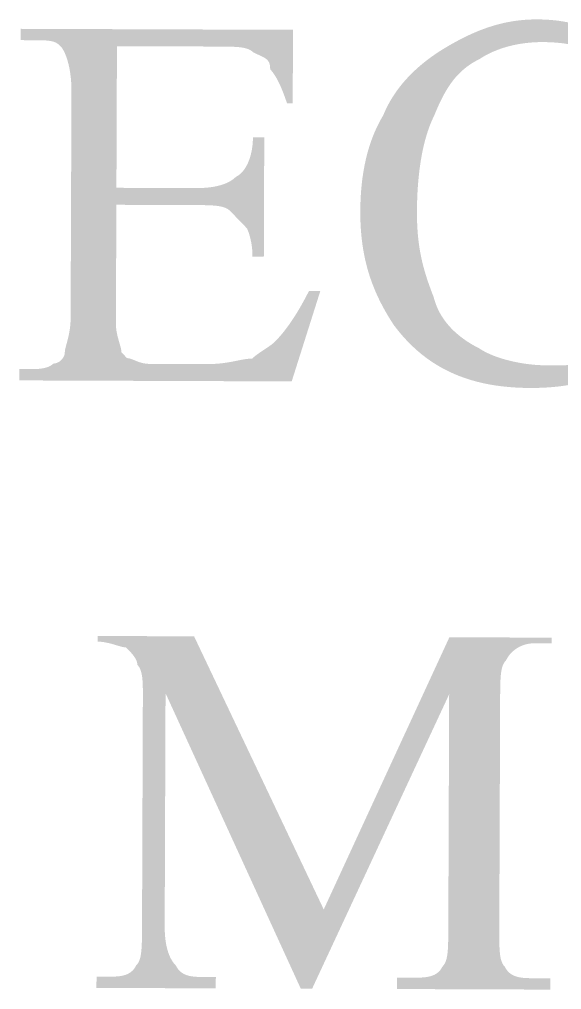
# Model space of a CAD drawing. Header units: millimetres. Extents: x -125 to 146, y -26 to 163.
# Drawn here: x 105.57 to 109.62, y 146.96 to 154.21 of the extents above; entities that cross this region are included whole.
import ezdxf

# ---------------------------------------------------------------- set-up
doc = ezdxf.new("R2010")
doc.units = ezdxf.units.MM
doc.header["$MEASUREMENT"] = 0
doc.layers.get('0').update_dxf_attribs({"color": 255, "linetype": 'CONTINUOUS'})

msp = doc.modelspace()

# ---------------------------------------------------------------- hatches: boundary and pattern name
at = {"true_color": 0x000007}
for points in [[(110.3683, 154.2073), (110.4071, 153.2758), (110.3648, 153.276), (110.3541, 153.3124), (110.343, 153.3475), (110.3315, 153.3814), (110.3197, 153.4141), (110.3074, 153.4456), (110.2948, 153.476), (110.2818, 153.5053), (110.2685, 153.5335), (110.255, 153.5606), (110.2411, 153.5868), (110.227, 153.612), (110.2127, 153.6364), (110.1981, 153.6598), (110.1833, 153.6824), (110.1684, 153.7042), (110.1532, 153.7252), (110.138, 153.7454), (110.1225, 153.765), (110.107, 153.7839), (110.0914, 153.8022), (110.0757, 153.8199), (110.0599, 153.8371), (110.0441, 153.8537), (110.0283, 153.8699), (110.0072, 153.8854), (109.9861, 153.9), (109.9649, 153.9139), (109.9437, 153.9268), (109.9224, 153.939), (109.901, 153.9504), (109.8795, 153.961), (109.8578, 153.9709), (109.836, 153.98), (109.814, 153.9884), (109.7919, 153.9961), (109.7695, 154.0031), (109.747, 154.0095), (109.7241, 154.0152), (109.7011, 154.0203), (109.6777, 154.0248), (109.654, 154.0287), (109.6301, 154.0321), (109.6058, 154.0349), (109.5811, 154.0371), (109.5561, 154.0389), (109.5307, 154.0401), (109.5049, 154.0409), (109.4786, 154.0412), (109.4575, 154.0411), (109.4363, 154.0405), (109.4151, 154.0395), (109.394, 154.038), (109.3729, 154.0361), (109.3519, 154.0338), (109.3309, 154.031), (109.3101, 154.0278), (109.2895, 154.0241), (109.269, 154.02), (109.2486, 154.0154), (109.2285, 154.0104), (109.2086, 154.005), (109.1889, 153.9991), (109.1695, 153.9928), (109.1503, 153.986), (109.1315, 153.9788), (109.113, 153.9712), (109.0948, 153.9631), (109.077, 153.9545), (109.0596, 153.9456), (109.0426, 153.9361), (109.026, 153.9263), (109.0099, 153.916), (108.9891, 153.9052), (108.9692, 153.8941), (108.95, 153.8824), (108.9317, 153.8702), (108.9141, 153.8575), (108.8971, 153.8443), (108.8809, 153.8305), (108.8652, 153.8162), (108.8502, 153.8012), (108.8357, 153.7857), (108.8217, 153.7695), (108.8082, 153.7527), (108.7951, 153.7352), (108.7824, 153.717), (108.7701, 153.6982), (108.7581, 153.6786), (108.7464, 153.6583), (108.735, 153.6372), (108.7238, 153.6154), (108.7127, 153.5927), (108.7018, 153.5693), (108.691, 153.545), (108.6803, 153.5199), (108.6696, 153.4939), (108.6592, 153.4723), (108.6492, 153.4499), (108.6396, 153.4266), (108.6305, 153.4025), (108.6218, 153.3776), (108.6135, 153.3519), (108.6057, 153.3254), (108.5983, 153.2982), (108.5914, 153.2702), (108.5849, 153.2415), (108.5788, 153.2121), (108.5732, 153.182), (108.568, 153.1513), (108.5633, 153.1199), (108.559, 153.0879), (108.5551, 153.0553), (108.5517, 153.0221), (108.5487, 152.9883), (108.5461, 152.954), (108.544, 152.9191), (108.5424, 152.8838), (108.5411, 152.8479), (108.5403, 152.8115), (108.54, 152.7747), (108.5401, 152.7431), (108.5406, 152.7123), (108.5416, 152.6823), (108.543, 152.653), (108.5449, 152.6245), (108.5472, 152.5965), (108.55, 152.5692), (108.5532, 152.5423), (108.5569, 152.5159), (108.561, 152.4899), (108.5655, 152.4643), (108.5705, 152.4389), (108.5759, 152.4138), (108.5818, 152.3888), (108.5881, 152.364), (108.5948, 152.3392), (108.602, 152.3145), (108.6096, 152.2896), (108.6177, 152.2647), (108.6262, 152.2396), (108.6351, 152.2144), (108.6445, 152.1888), (108.6543, 152.1629), (108.6646, 152.1366), (108.6703, 152.1156), (108.6768, 152.0951), (108.6841, 152.075), (108.6923, 152.0554), (108.7013, 152.0361), (108.7111, 152.0174), (108.7217, 151.999), (108.733, 151.9811), (108.7451, 151.9637), (108.7579, 151.9466), (108.7713, 151.93), (108.7855, 151.9139), (108.8003, 151.8982), (108.8158, 151.8829), (108.8319, 151.8681), (108.8486, 151.8537), (108.8659, 151.8397), (108.8837, 151.8262), (108.9021, 151.8131), (108.9211, 151.8005), (108.9406, 151.7883), (108.9605, 151.7765), (108.981, 151.7652), (109.0019, 151.7543), (109.0181, 151.7439), (109.0353, 151.7339), (109.0532, 151.7244), (109.0719, 151.7153), (109.0912, 151.7066), (109.1112, 151.6984), (109.1317, 151.6906), (109.1528, 151.6832), (109.1743, 151.6763), (109.1962, 151.6698), (109.2184, 151.6638), (109.241, 151.6582), (109.2637, 151.6531), (109.2866, 151.6483), (109.3096, 151.6441), (109.3327, 151.6402), (109.3557, 151.6368), (109.3787, 151.6339), (109.4016, 151.6314), (109.4242, 151.6293), (109.4467, 151.6277), (109.4688, 151.6265), (109.4906, 151.6258), (109.512, 151.6255), (109.5332, 151.6254), (109.5543, 151.6254), (109.5754, 151.6254), (109.5965, 151.6255), (109.6175, 151.6258), (109.6384, 151.6263), (109.6592, 151.627), (109.6798, 151.628), (109.7003, 151.6292), (109.7207, 151.6308), (109.7408, 151.6328), (109.7608, 151.6351), (109.7805, 151.6379), (109.8, 151.6412), (109.8193, 151.645), (109.8382, 151.6493), (109.8569, 151.6543), (109.8753, 151.6598), (109.8933, 151.6661), (109.911, 151.673), (109.9284, 151.6806), (109.9453, 151.6891), (109.9619, 151.6983), (109.978, 151.7084), (109.9939, 151.7192), (110.0099, 151.7304), (110.0258, 151.742), (110.0419, 151.7542), (110.058, 151.7669), (110.0742, 151.7801), (110.0905, 151.7939), (110.1069, 151.8083), (110.1235, 151.8232), (110.1403, 151.8387), (110.1573, 151.8549), (110.1744, 151.8717), (110.1918, 151.8892), (110.2094, 151.9073), (110.2273, 151.9262), (110.2454, 151.9457), (110.2639, 151.966), (110.2827, 151.9871), (110.3018, 152.0089), (110.3212, 152.0315), (110.341, 152.0549), (110.3612, 152.0791), (110.3819, 152.1042), (110.4029, 152.1302), (110.4876, 152.1299), (110.4665, 152.0986), (110.4458, 152.0682), (110.4256, 152.0387), (110.4056, 152.01), (110.3859, 151.9821), (110.3665, 151.955), (110.3474, 151.9287), (110.3284, 151.9031), (110.3095, 151.8782), (110.2908, 151.8541), (110.2722, 151.8307), (110.2535, 151.8079), (110.2349, 151.7858), (110.2163, 151.7644), (110.1976, 151.7436), (110.1788, 151.7233), (110.1598, 151.7037), (110.1406, 151.6847), (110.1213, 151.6661), (110.1017, 151.6482), (110.0817, 151.6307), (110.0615, 151.6138), (110.0409, 151.5973), (110.0199, 151.5812), (109.9936, 151.571), (109.9677, 151.5612), (109.9421, 151.5518), (109.9168, 151.5428), (109.8918, 151.5343), (109.8669, 151.5263), (109.8421, 151.5186), (109.8174, 151.5114), (109.7926, 151.5047), (109.7678, 151.4984), (109.743, 151.4925), (109.7179, 151.4871), (109.6926, 151.4821), (109.6671, 151.4776), (109.6412, 151.4735), (109.6149, 151.4699), (109.5882, 151.4666), (109.561, 151.4639), (109.5333, 151.4616), (109.505, 151.4597), (109.4759, 151.4582), (109.4462, 151.4573), (109.4157, 151.4567), (109.3844, 151.4566), (109.3316, 151.4575), (109.2797, 151.4597), (109.2288, 151.4633), (109.1787, 151.4683), (109.1296, 151.4748), (109.0813, 151.4829), (109.034, 151.4924), (108.9876, 151.5035), (108.9421, 151.5163), (108.8975, 151.5307), (108.8538, 151.5467), (108.811, 151.5646), (108.7691, 151.5841), (108.7281, 151.6055), (108.688, 151.6287), (108.6488, 151.6537), (108.6105, 151.6807), (108.5731, 151.7096), (108.5366, 151.7405), (108.501, 151.7734), (108.4663, 151.8084), (108.4325, 151.8455), (108.3995, 151.8847), (108.3675, 151.926), (108.3469, 151.9579), (108.3272, 151.9897), (108.3083, 152.0217), (108.2904, 152.0537), (108.2733, 152.0859), (108.2571, 152.1183), (108.2418, 152.1509), (108.2273, 152.1838), (108.2138, 152.217), (108.2011, 152.2505), (108.1893, 152.2843), (108.1784, 152.3186), (108.1684, 152.3534), (108.1593, 152.3886), (108.151, 152.4244), (108.1437, 152.4607), (108.1372, 152.4977), (108.1316, 152.5352), (108.1269, 152.5735), (108.1231, 152.6125), (108.1201, 152.6522), (108.1181, 152.6927), (108.1169, 152.7341), (108.1166, 152.7763), (108.117, 152.808), (108.1178, 152.8397), (108.1191, 152.8714), (108.1208, 152.9031), (108.1231, 152.9346), (108.1259, 152.9661), (108.1293, 152.9974), (108.1332, 153.0286), (108.1378, 153.0597), (108.1429, 153.0906), (108.1487, 153.1213), (108.1551, 153.1518), (108.1621, 153.1821), (108.1699, 153.2122), (108.1783, 153.242), (108.1875, 153.2715), (108.1973, 153.3007), (108.208, 153.3296), (108.2194, 153.3581), (108.2316, 153.3864), (108.2446, 153.4142), (108.2584, 153.4416), (108.2731, 153.4687), (108.2886, 153.4953), (108.2997, 153.5215), (108.3117, 153.5473), (108.3245, 153.5726), (108.3382, 153.5974), (108.3527, 153.6219), (108.3679, 153.6458), (108.3839, 153.6694), (108.4007, 153.6925), (108.4182, 153.7151), (108.4364, 153.7373), (108.4553, 153.7591), (108.4749, 153.7804), (108.4951, 153.8012), (108.516, 153.8217), (108.5375, 153.8417), (108.5597, 153.8612), (108.5824, 153.8803), (108.6056, 153.899), (108.6295, 153.9172), (108.6538, 153.9349), (108.6787, 153.9523), (108.704, 153.9691), (108.7299, 153.9856), (108.7562, 154.0016), (108.7827, 154.0171), (108.8092, 154.0322), (108.8358, 154.0468), (108.8624, 154.061), (108.8891, 154.0746), (108.9159, 154.0876), (108.9429, 154.1002), (108.9699, 154.1121), (108.9971, 154.1235), (109.0245, 154.1342), (109.0521, 154.1444), (109.0799, 154.1538), (109.1079, 154.1627), (109.1361, 154.1708), (109.1647, 154.1783), (109.1935, 154.185), (109.2226, 154.191), (109.2521, 154.1962), (109.2819, 154.2007), (109.3121, 154.2043), (109.3427, 154.2072), (109.3737, 154.2092), (109.4051, 154.2104), (109.4369, 154.2107), (109.4632, 154.2104), (109.489, 154.2096), (109.5145, 154.2084), (109.5396, 154.2066), (109.5644, 154.2044), (109.589, 154.2016), (109.6134, 154.1982), (109.6376, 154.1943), (109.6616, 154.1898), (109.6855, 154.1847), (109.7093, 154.179), (109.7331, 154.1726), (109.7569, 154.1656), (109.7807, 154.1578), (109.8046, 154.1494), (109.8286, 154.1403), (109.8528, 154.1304), (109.8771, 154.1198), (109.9017, 154.1084), (109.9265, 154.0962), (109.9516, 154.0832), (109.977, 154.0694), (110.0028, 154.0547), (110.029, 154.0392), (110.0342, 154.039), (110.0395, 154.0383), (110.0447, 154.0373), (110.0499, 154.036), (110.055, 154.0344), (110.06, 154.0325), (110.0649, 154.0304), (110.0697, 154.0281), (110.0743, 154.0256), (110.0788, 154.0231), (110.083, 154.0205), (110.0871, 154.0178), (110.0909, 154.0152), (110.0945, 154.0126), (110.0979, 154.01), (110.101, 154.0076), (110.1037, 154.0053), (110.1062, 154.0032), (110.1084, 154.0013), (110.1102, 153.9997), (110.1116, 153.9984), (110.1126, 153.9974), (110.1133, 153.9968), (110.1135, 153.9966), (110.1188, 153.9968), (110.124, 153.9974), (110.1293, 153.9983), (110.1345, 153.9996), (110.1396, 154.0012), (110.1446, 154.0031), (110.1495, 154.0051), (110.1543, 154.0074), (110.1589, 154.0098), (110.1634, 154.0123), (110.1677, 154.0149), (110.1718, 154.0175), (110.1756, 154.0201), (110.1792, 154.0227), (110.1826, 154.0252), (110.1857, 154.0277), (110.1885, 154.0299), (110.191, 154.032), (110.1931, 154.0339), (110.195, 154.0355), (110.1964, 154.0368), (110.1974, 154.0378), (110.1981, 154.0384), (110.1983, 154.0386), (110.2036, 154.0439), (110.2089, 154.0492), (110.2141, 154.0545), (110.2193, 154.0599), (110.2245, 154.0653), (110.2295, 154.0709), (110.2344, 154.0765), (110.2392, 154.0823), (110.2439, 154.0883), (110.2484, 154.0944), (110.2527, 154.1007), (110.2568, 154.1072), (110.2606, 154.1139), (110.2643, 154.1208), (110.2677, 154.128), (110.2708, 154.1355), (110.2736, 154.1433), (110.2761, 154.1514), (110.2783, 154.1598), (110.2801, 154.1686), (110.2816, 154.1778), (110.2827, 154.1873), (110.2833, 154.1972), (110.2836, 154.2076)], [(106.2982, 154.0107), (106.2943, 152.9523), (106.887, 152.9501), (106.908, 152.9503), (106.9282, 152.9508), (106.9474, 152.9518), (106.9659, 152.9532), (106.9835, 152.9549), (107.0003, 152.957), (107.0163, 152.9594), (107.0315, 152.9622), (107.046, 152.9652), (107.0598, 152.9685), (107.0728, 152.9721), (107.0852, 152.9759), (107.0968, 152.9799), (107.1078, 152.9841), (107.1182, 152.9886), (107.128, 152.9932), (107.1371, 152.9979), (107.1457, 153.0028), (107.1538, 153.0077), (107.1613, 153.0128), (107.1682, 153.018), (107.1747, 153.0232), (107.1807, 153.0284), (107.1862, 153.0337), (107.1966, 153.0394), (107.2066, 153.0459), (107.2161, 153.0533), (107.2252, 153.0614), (107.2338, 153.0702), (107.242, 153.0798), (107.2497, 153.09), (107.257, 153.1009), (107.2639, 153.1123), (107.2704, 153.1243), (107.2764, 153.1368), (107.2819, 153.1498), (107.287, 153.1632), (107.2917, 153.177), (107.296, 153.1912), (107.2998, 153.2058), (107.3031, 153.2206), (107.3061, 153.2357), (107.3085, 153.251), (107.3106, 153.2665), (107.3122, 153.2821), (107.3133, 153.2979), (107.3141, 153.3137), (107.3143, 153.3296), (107.399, 153.3293), (107.3957, 152.4376), (107.311, 152.4379), (107.3109, 152.4536), (107.3103, 152.4688), (107.3094, 152.4835), (107.3081, 152.4977), (107.3066, 152.5114), (107.3047, 152.5246), (107.3027, 152.5372), (107.3005, 152.5493), (107.2981, 152.5608), (107.2956, 152.5716), (107.293, 152.5819), (107.2904, 152.5915), (107.2878, 152.6004), (107.2853, 152.6087), (107.2828, 152.6162), (107.2804, 152.6231), (107.2781, 152.6292), (107.276, 152.6345), (107.2742, 152.6391), (107.2726, 152.6429), (107.2713, 152.6459), (107.2703, 152.648), (107.2697, 152.6493), (107.2695, 152.6497), (107.2642, 152.6551), (107.2589, 152.6604), (107.2537, 152.6658), (107.2484, 152.6712), (107.2431, 152.6766), (107.2379, 152.682), (107.2326, 152.6875), (107.2273, 152.6929), (107.222, 152.6984), (107.2168, 152.7039), (107.2115, 152.7093), (107.2062, 152.7148), (107.201, 152.7203), (107.1957, 152.7258), (107.1904, 152.7312), (107.1851, 152.7367), (107.1799, 152.7421), (107.1746, 152.7476), (107.1693, 152.753), (107.1641, 152.7584), (107.1588, 152.7638), (107.1535, 152.7692), (107.1482, 152.7745), (107.143, 152.7799), (107.1375, 152.785), (107.1315, 152.7896), (107.125, 152.7939), (107.1181, 152.7978), (107.1108, 152.8013), (107.103, 152.8045), (107.0947, 152.8073), (107.086, 152.8099), (107.0768, 152.8121), (107.0671, 152.8141), (107.0571, 152.8158), (107.0465, 152.8173), (107.0356, 152.8185), (107.0242, 152.8196), (107.0123, 152.8204), (107.0001, 152.8212), (106.9873, 152.8217), (106.9742, 152.8222), (106.9606, 152.8225), (106.9467, 152.8227), (106.9322, 152.8229), (106.9174, 152.823), (106.9022, 152.8231), (106.8865, 152.8231), (106.2938, 152.8253), (106.2905, 151.9337), (106.2907, 151.9231), (106.2913, 151.9126), (106.2922, 151.902), (106.2935, 151.8915), (106.2951, 151.8811), (106.2969, 151.8708), (106.299, 151.8606), (106.3012, 151.8506), (106.3036, 151.8406), (106.3061, 151.8309), (106.3086, 151.8213), (106.3112, 151.8119), (106.3138, 151.8028), (106.3164, 151.7938), (106.3189, 151.7852), (106.3213, 151.7768), (106.3235, 151.7687), (106.3256, 151.7609), (106.3274, 151.7535), (106.329, 151.7464), (106.3303, 151.7397), (106.3313, 151.7333), (106.3319, 151.7274), (106.3321, 151.7219), (106.3323, 151.7217), (106.3329, 151.721), (106.3339, 151.72), (106.3352, 151.7187), (106.3368, 151.7171), (106.3387, 151.7152), (106.3407, 151.7131), (106.343, 151.7109), (106.3454, 151.7084), (106.3479, 151.7059), (106.3505, 151.7033), (106.3532, 151.7006), (106.3558, 151.698), (106.3584, 151.6954), (106.3609, 151.6928), (106.3633, 151.6904), (106.3656, 151.6881), (106.3677, 151.686), (106.3695, 151.6841), (106.3711, 151.6825), (106.3724, 151.6812), (106.3734, 151.6802), (106.374, 151.6796), (106.3743, 151.6794), (106.3795, 151.6791), (106.3849, 151.6785), (106.3902, 151.6775), (106.3956, 151.6762), (106.4011, 151.6745), (106.4066, 151.6726), (106.4123, 151.6705), (106.4181, 151.6682), (106.4241, 151.6658), (106.4302, 151.6633), (106.4365, 151.6606), (106.443, 151.658), (106.4497, 151.6553), (106.4566, 151.6527), (106.4639, 151.6501), (106.4713, 151.6477), (106.4791, 151.6454), (106.4872, 151.6432), (106.4957, 151.6413), (106.5044, 151.6397), (106.5136, 151.6384), (106.5231, 151.6373), (106.5331, 151.6367), (106.5434, 151.6364), (106.9668, 151.6349), (106.9878, 151.635), (107.008, 151.6355), (107.0273, 151.6365), (107.0459, 151.6377), (107.0637, 151.6392), (107.0808, 151.6411), (107.0972, 151.6431), (107.1129, 151.6453), (107.1281, 151.6477), (107.1426, 151.6501), (107.1567, 151.6527), (107.1702, 151.6553), (107.1833, 151.6579), (107.196, 151.6604), (107.2083, 151.6629), (107.2203, 151.6653), (107.2319, 151.6675), (107.2433, 151.6696), (107.2545, 151.6714), (107.2655, 151.673), (107.2763, 151.6742), (107.287, 151.6752), (107.2976, 151.6758), (107.3082, 151.6759), (107.3137, 151.6812), (107.3197, 151.6865), (107.326, 151.6917), (107.3326, 151.697), (107.3395, 151.7023), (107.3467, 151.7075), (107.3541, 151.7128), (107.3617, 151.7181), (107.3694, 151.7233), (107.3773, 151.7286), (107.3852, 151.7339), (107.3931, 151.7391), (107.4011, 151.7444), (107.409, 151.7496), (107.4168, 151.7549), (107.4246, 151.7602), (107.4321, 151.7654), (107.4395, 151.7707), (107.4467, 151.776), (107.4536, 151.7812), (107.4603, 151.7865), (107.4666, 151.7918), (107.4725, 151.797), (107.478, 151.8023), (107.4886, 151.8131), (107.4993, 151.8243), (107.5099, 151.8359), (107.5205, 151.848), (107.5312, 151.8605), (107.5418, 151.8735), (107.5524, 151.8869), (107.5631, 151.9008), (107.5737, 151.9151), (107.5843, 151.9298), (107.595, 151.945), (107.6056, 151.9606), (107.6163, 151.9766), (107.6269, 151.9931), (107.6375, 152.0101), (107.6482, 152.0275), (107.6588, 152.0453), (107.6695, 152.0635), (107.6801, 152.0822), (107.6908, 152.1014), (107.7015, 152.121), (107.7121, 152.141), (107.7228, 152.1615), (107.7334, 152.1824), (107.8181, 152.182), (107.6039, 151.5055), (105.5693, 151.513), (105.5696, 151.5977), (105.6543, 151.5974), (105.6598, 151.5974), (105.6657, 151.5974), (105.672, 151.5974), (105.6786, 151.5975), (105.6855, 151.5976), (105.6926, 151.5979), (105.7, 151.5983), (105.7076, 151.5987), (105.7153, 151.5994), (105.7231, 151.6002), (105.731, 151.6012), (105.739, 151.6024), (105.7469, 151.6038), (105.7548, 151.6054), (105.7626, 151.6073), (105.7703, 151.6095), (105.7779, 151.612), (105.7853, 151.6148), (105.7925, 151.6179), (105.7994, 151.6213), (105.806, 151.6252), (105.8123, 151.6294), (105.8182, 151.634), (105.8238, 151.6391), (105.8291, 151.6393), (105.8343, 151.6399), (105.8396, 151.6409), (105.8447, 151.6423), (105.8499, 151.6441), (105.8549, 151.6462), (105.8598, 151.6487), (105.8646, 151.6515), (105.8692, 151.6545), (105.8737, 151.6579), (105.878, 151.6615), (105.8821, 151.6653), (105.8859, 151.6694), (105.8896, 151.6737), (105.8929, 151.6781), (105.896, 151.6827), (105.8989, 151.6875), (105.9014, 151.6924), (105.9035, 151.6974), (105.9053, 151.7025), (105.9068, 151.7077), (105.9078, 151.7129), (105.9085, 151.7182), (105.9087, 151.7234), (105.909, 151.729), (105.9096, 151.7349), (105.9106, 151.7413), (105.912, 151.7481), (105.9136, 151.7554), (105.9155, 151.7631), (105.9176, 151.7713), (105.9199, 151.7798), (105.9224, 151.7889), (105.9249, 151.7983), (105.9276, 151.8083), (105.9303, 151.8186), (105.9329, 151.8294), (105.9356, 151.8406), (105.9382, 151.8523), (105.9406, 151.8644), (105.9429, 151.877), (105.9451, 151.89), (105.947, 151.9034), (105.9487, 151.9173), (105.95, 151.9316), (105.9511, 151.9464), (105.9517, 151.9616), (105.952, 151.9773), (105.9583, 153.6732), (105.9581, 153.6942), (105.9576, 153.7147), (105.9566, 153.7347), (105.9553, 153.7542), (105.9535, 153.7732), (105.9514, 153.7917), (105.949, 153.8096), (105.9463, 153.8269), (105.9433, 153.8437), (105.94, 153.8599), (105.9364, 153.8754), (105.9326, 153.8903), (105.9286, 153.9045), (105.9244, 153.9181), (105.92, 153.9309), (105.9154, 153.9431), (105.9107, 153.9545), (105.9058, 153.9651), (105.9008, 153.975), (105.8957, 153.9841), (105.8906, 153.9924), (105.8854, 153.9999), (105.8801, 154.0065), (105.8749, 154.0122), (105.8696, 154.0173), (105.8643, 154.022), (105.8589, 154.0263), (105.8534, 154.0301), (105.8477, 154.0337), (105.8419, 154.0368), (105.8358, 154.0397), (105.8295, 154.0422), (105.8229, 154.0444), (105.816, 154.0464), (105.8086, 154.0481), (105.8009, 154.0495), (105.7928, 154.0508), (105.7841, 154.0518), (105.775, 154.0527), (105.7653, 154.0534), (105.755, 154.054), (105.7441, 154.0544), (105.7325, 154.0547), (105.7202, 154.0549), (105.7072, 154.0551), (105.6934, 154.0552), (105.6788, 154.0553), (105.6634, 154.0553), (105.5787, 154.0557), (105.579, 154.1403), (107.6136, 154.1328), (107.6116, 153.5825), (107.5693, 153.5826), (107.564, 153.5983), (107.5588, 153.6135), (107.5536, 153.6283), (107.5483, 153.6427), (107.5431, 153.6566), (107.5378, 153.6701), (107.5326, 153.6831), (107.5274, 153.6957), (107.5221, 153.7078), (107.5169, 153.7195), (107.5116, 153.7308), (107.5064, 153.7416), (107.5011, 153.752), (107.4959, 153.7619), (107.4906, 153.7714), (107.4853, 153.7805), (107.4801, 153.7891), (107.4748, 153.7973), (107.4696, 153.805), (107.4643, 153.8123), (107.459, 153.8192), (107.4538, 153.8256), (107.4485, 153.8316), (107.4432, 153.8371), (107.443, 153.8472), (107.4424, 153.8566), (107.4413, 153.8651), (107.4398, 153.873), (107.4379, 153.8802), (107.4355, 153.8867), (107.4326, 153.8928), (107.4293, 153.8983), (107.4256, 153.9034), (107.4214, 153.9081), (107.4168, 153.9125), (107.4118, 153.9166), (107.4063, 153.9205), (107.4003, 153.9242), (107.3939, 153.9278), (107.3871, 153.9314), (107.3799, 153.9349), (107.3722, 153.9386), (107.364, 153.9423), (107.3554, 153.9462), (107.3464, 153.9503), (107.3369, 153.9547), (107.327, 153.9594), (107.3167, 153.9646), (107.3112, 153.9697), (107.3053, 153.9743), (107.2989, 153.9786), (107.2921, 153.9825), (107.2848, 153.986), (107.2771, 153.9892), (107.2689, 153.992), (107.2604, 153.9946), (107.2513, 153.9968), (107.2418, 153.9988), (107.2319, 154.0005), (107.2216, 154.002), (107.2108, 154.0032), (107.1995, 154.0043), (107.1879, 154.0051), (107.1757, 154.0058), (107.1632, 154.0064), (107.1502, 154.0068), (107.1367, 154.0072), (107.1228, 154.0074), (107.1085, 154.0076), (107.0937, 154.0077), (107.0785, 154.0078), (107.0628, 154.0078)], [(107.6718, 146.9676), (106.6613, 149.1754), (106.6549, 147.4371), (106.655, 147.4163), (106.6556, 147.3965), (106.6566, 147.3774), (106.658, 147.3592), (106.6597, 147.3418), (106.6618, 147.3252), (106.6642, 147.3094), (106.6669, 147.2943), (106.67, 147.28), (106.6733, 147.2664), (106.6768, 147.2534), (106.6806, 147.2412), (106.6847, 147.2296), (106.6889, 147.2186), (106.6933, 147.2083), (106.6979, 147.1986), (106.7027, 147.1894), (106.7075, 147.1809), (106.7125, 147.1729), (106.7176, 147.1654), (106.7228, 147.1584), (106.728, 147.1519), (106.7332, 147.1459), (106.7385, 147.1404), (106.7439, 147.1302), (106.7498, 147.1209), (106.7562, 147.1124), (106.7628, 147.1046), (106.7699, 147.0976), (106.7773, 147.0913), (106.7851, 147.0857), (106.7931, 147.0806), (106.8015, 147.0762), (106.8101, 147.0723), (106.819, 147.0689), (106.8282, 147.066), (106.8375, 147.0635), (106.8471, 147.0615), (106.8568, 147.0598), (106.8667, 147.0584), (106.8768, 147.0573), (106.887, 147.0565), (106.8973, 147.0559), (106.9077, 147.0555), (106.9182, 147.0552), (106.9287, 147.0551), (106.9393, 147.055), (106.9498, 147.055), (107.0371, 147.0546), (107.0368, 146.97), (106.1452, 146.9733), (106.1455, 147.0579), (106.2302, 147.0576), (106.2407, 147.0576), (106.2513, 147.0576), (106.2618, 147.0577), (106.2723, 147.0579), (106.2827, 147.0582), (106.293, 147.0587), (106.3032, 147.0595), (106.3133, 147.0604), (106.3232, 147.0617), (106.333, 147.0634), (106.3425, 147.0654), (106.3519, 147.0678), (106.3611, 147.0706), (106.37, 147.0739), (106.3787, 147.0777), (106.3871, 147.0821), (106.3952, 147.0871), (106.4029, 147.0927), (106.4104, 147.099), (106.4175, 147.1059), (106.4243, 147.1136), (106.4306, 147.1221), (106.4366, 147.1314), (106.4421, 147.1415), (106.4472, 147.147), (106.4519, 147.153), (106.4562, 147.1594), (106.4601, 147.1663), (106.4636, 147.1738), (106.4668, 147.1818), (106.4696, 147.1903), (106.4722, 147.1994), (106.4744, 147.2091), (106.4764, 147.2194), (106.4781, 147.2303), (106.4796, 147.2419), (106.4808, 147.2541), (106.4819, 147.2671), (106.4828, 147.2807), (106.4835, 147.295), (106.4841, 147.3101), (106.4845, 147.3259), (106.4848, 147.3425), (106.4851, 147.3599), (106.4853, 147.3781), (106.4854, 147.3971), (106.4855, 147.417), (106.4856, 147.4377), (106.4918, 149.1336), (106.4919, 149.1493), (106.4919, 149.1645), (106.4919, 149.1793), (106.4919, 149.1936), (106.4917, 149.2075), (106.4915, 149.221), (106.4912, 149.234), (106.4907, 149.2465), (106.4901, 149.2587), (106.4893, 149.2704), (106.4883, 149.2816), (106.4871, 149.2924), (106.4857, 149.3028), (106.4841, 149.3127), (106.4822, 149.3222), (106.48, 149.3312), (106.4776, 149.3399), (106.4748, 149.348), (106.4717, 149.3558), (106.4682, 149.363), (106.4644, 149.3699), (106.4601, 149.3763), (106.4555, 149.3823), (106.4505, 149.3878), (106.4503, 149.3931), (106.4496, 149.3984), (106.4486, 149.4038), (106.4472, 149.4092), (106.4454, 149.4146), (106.4433, 149.42), (106.4408, 149.4254), (106.4381, 149.4309), (106.435, 149.4363), (106.4317, 149.4418), (106.4281, 149.4473), (106.4242, 149.4527), (106.4202, 149.4582), (106.4159, 149.4637), (106.4115, 149.4691), (106.4069, 149.4746), (106.4021, 149.48), (106.3972, 149.4855), (106.3922, 149.4909), (106.3872, 149.4963), (106.382, 149.5017), (106.3768, 149.5071), (106.3715, 149.5124), (106.3663, 149.5178), (106.3608, 149.518), (106.3548, 149.5186), (106.3485, 149.5196), (106.3418, 149.521), (106.3347, 149.5226), (106.3273, 149.5245), (106.3195, 149.5266), (106.3114, 149.5289), (106.3031, 149.5314), (106.2944, 149.5339), (106.2855, 149.5366), (106.2764, 149.5393), (106.267, 149.5419), (106.2575, 149.5446), (106.2477, 149.5471), (106.2378, 149.5496), (106.2278, 149.5519), (106.2176, 149.554), (106.2073, 149.5559), (106.1969, 149.5576), (106.1864, 149.5589), (106.1759, 149.56), (106.1653, 149.5606), (106.1548, 149.5609), (106.1549, 149.6032), (106.8746, 149.6005), (107.8433, 147.5597), (108.7822, 149.5935), (109.5468, 149.5907), (109.5467, 149.5483), (109.4197, 149.5488), (109.4091, 149.5486), (109.3985, 149.548), (109.3879, 149.5469), (109.3773, 149.5454), (109.3668, 149.5435), (109.3564, 149.5411), (109.3461, 149.5382), (109.3359, 149.5349), (109.3258, 149.5311), (109.3158, 149.5269), (109.3061, 149.5223), (109.2965, 149.5172), (109.2872, 149.5116), (109.2781, 149.5056), (109.2693, 149.4991), (109.2607, 149.4922), (109.2525, 149.4848), (109.2446, 149.4769), (109.237, 149.4686), (109.2297, 149.4598), (109.2229, 149.4505), (109.2165, 149.4408), (109.2105, 149.4306), (109.2049, 149.4199), (109.1998, 149.4145), (109.1951, 149.4085), (109.1909, 149.4021), (109.187, 149.3951), (109.1835, 149.3877), (109.1803, 149.3797), (109.1774, 149.3712), (109.1749, 149.362), (109.1727, 149.3524), (109.1707, 149.342), (109.169, 149.3311), (109.1675, 149.3195), (109.1662, 149.3073), (109.1652, 149.2944), (109.1643, 149.2808), (109.1636, 149.2664), (109.163, 149.2514), (109.1625, 149.2356), (109.1622, 149.219), (109.162, 149.2016), (109.1618, 149.1834), (109.1616, 149.1644), (109.1616, 149.1445), (109.1615, 149.1238), (109.1552, 147.4278), (109.1551, 147.4071), (109.1551, 147.3872), (109.1551, 147.3682), (109.1551, 147.35), (109.1552, 147.3326), (109.1555, 147.316), (109.1558, 147.3002), (109.1562, 147.2851), (109.1569, 147.2708), (109.1576, 147.2572), (109.1586, 147.2442), (109.1598, 147.232), (109.1612, 147.2204), (109.1628, 147.2095), (109.1647, 147.1992), (109.1669, 147.1894), (109.1693, 147.1803), (109.1721, 147.1718), (109.1752, 147.1638), (109.1787, 147.1563), (109.1825, 147.1493), (109.1868, 147.1428), (109.1914, 147.1369), (109.1964, 147.1313), (109.2019, 147.1211), (109.2079, 147.1118), (109.2142, 147.1033), (109.221, 147.0956), (109.2282, 147.0885), (109.2357, 147.0822), (109.2436, 147.0766), (109.2518, 147.0715), (109.2603, 147.0671), (109.2691, 147.0632), (109.2781, 147.0598), (109.2874, 147.0569), (109.297, 147.0544), (109.3067, 147.0524), (109.3166, 147.0507), (109.3267, 147.0493), (109.3369, 147.0482), (109.3472, 147.0474), (109.3576, 147.0468), (109.3681, 147.0464), (109.3787, 147.0461), (109.3892, 147.046), (109.3998, 147.0459), (109.4104, 147.0459), (109.5374, 147.0454), (109.5371, 146.9607), (108.3915, 146.965), (108.3918, 147.0496), (108.4765, 147.0493), (108.4921, 147.0493), (108.5073, 147.0492), (108.5221, 147.0493), (108.5364, 147.0495), (108.5503, 147.0498), (108.5638, 147.0503), (108.5768, 147.051), (108.5894, 147.052), (108.6015, 147.0533), (108.6132, 147.0549), (108.6244, 147.0569), (108.6353, 147.0593), (108.6456, 147.0621), (108.6556, 147.0655), (108.6651, 147.0693), (108.6741, 147.0737), (108.6827, 147.0786), (108.6909, 147.0842), (108.6986, 147.0905), (108.706, 147.0975), (108.7128, 147.1052), (108.7192, 147.1136), (108.7252, 147.1229), (108.7308, 147.133), (108.7359, 147.1385), (108.7405, 147.1445), (108.7448, 147.1509), (108.7487, 147.1579), (108.7522, 147.1653), (108.7554, 147.1733), (108.7582, 147.1818), (108.7608, 147.1909), (108.763, 147.2006), (108.765, 147.2109), (108.7667, 147.2219), (108.7682, 147.2334), (108.7695, 147.2457), (108.7705, 147.2586), (108.7714, 147.2722), (108.7721, 147.2865), (108.7727, 147.3016), (108.7731, 147.3174), (108.7735, 147.334), (108.7737, 147.3514), (108.7739, 147.3696), (108.774, 147.3886), (108.7741, 147.4085), (108.7742, 147.4292), (108.7806, 149.1675), (107.7565, 146.9673)]]:
    msp.add_hatch(color=7, dxfattribs=at).paths.add_polyline_path(points)

doc.saveas('drawing.dxf')
